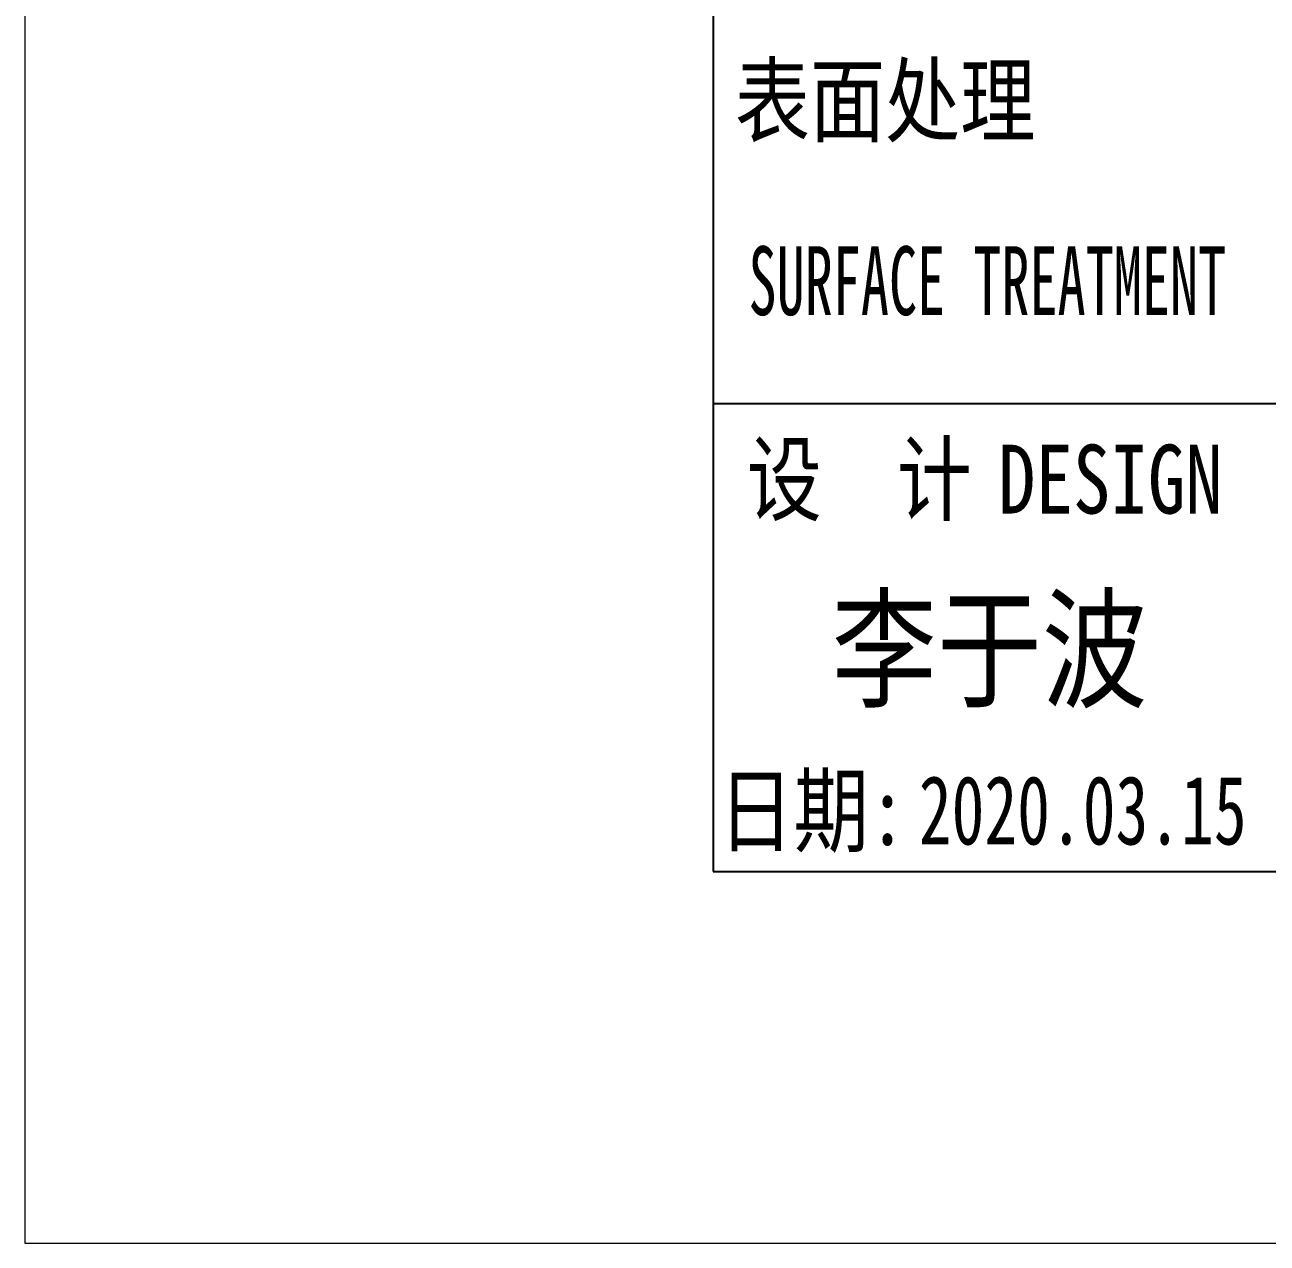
# Model space of a CAD drawing. Header units: millimetres. Extents: x 1333 to 190452, y -42879 to -5704.
# Drawn here: x 185593.4 to 185683.6, y -22831 to -22742.5 of the extents above; entities that cross this region are included whole.
import ezdxf
from ezdxf.enums import TextEntityAlignment as Align

# ---------------------------------------------------------------- set-up
doc = ezdxf.new("R2010")
doc.units = ezdxf.units.MM
doc.header["$LTSCALE"] = 0.5
doc.layers.add('图\\M+19E79\\M+195B6\\M+18E9A', color=7, linetype='Continuous')
doc.layers.add('图框', color=7, linetype='Continuous', lineweight=18)
doc.layers.add('打印-禁用', color=7, linetype='Continuous', lineweight=15, plot=False)
doc.styles.add('国标', font='simfang.ttf', dxfattribs={"width": 0.8})

# ---------------------------------------------------------------- blocks, each defined once
blk = doc.blocks.new('GZDEH零件A4图框V01版')
at = {"layer": '图\\M+19E79\\M+195B6\\M+18E9A', "linetype": 'Continuous'}
for p, q in [((25, 292), (25, 13.5)), ((25, 13.5), (205, 13.5))]:
    blk.add_line(p, q, dxfattribs=at)
at = {"layer": '图\\M+19E79\\M+195B6\\M+18E9A', "color": 9}
blk.add_line((25, 30.5), (205, 30.5), dxfattribs=at)
at = {"layer": '打印-禁用', "linetype": 'Continuous'}
for p, q in [((0, 297), (0, 0)), ((0, 0), (210, 0))]:
    blk.add_line(p, q, dxfattribs=at)
at = {"layer": '图\\M+19E79\\M+195B6\\M+18E9A', "color": 9, "style": '国标'}
for s, width, p in [('表面处理', 0.8, (25.784, 40.253)), ('SURFACE TREATMENT', 0.6, (26.278, 33.709)), (' DESIGN', 0.8, (33.978, 26.501))]:
    blk.add_text(s, height=2.5, dxfattribs=dict(at, width=width)).set_placement(p)
at = {"layer": '图\\M+19E79\\M+195B6\\M+18E9A', "color": 9, "style": '国标', "width": 0.8}
for s, p in [('设  计', (30.303, 26.501)), ('日期:', (28.597, 14.462))]:
    blk.add_text(s, height=2.5, dxfattribs=at).set_placement(p, align=Align.CENTER)
blk = doc.blocks.new('DEH A4')
at = {"layer": '图框'}
blk.add_blockref('GZDEH零件A4图框V01版', (0, 0), dxfattribs=at)

msp = doc.modelspace()

# ---------------------------------------------------------------- block references
at = {"layer": '图框', "xscale": 2, "yscale": 2, "zscale": 2}
msp.add_blockref('DEH A4', (185593.378, -22831.005), dxfattribs=at)

# ---------------------------------------------------------------- texts
at = {"layer": '图\\M+19E79\\M+195B6\\M+18E9A', "color": 3, "style": '国标'}
for s, height, width, p in [('李于波', 7, 0.8, (185651.975, -22791.372)), ('2020.03.15', 5, 0.7, (185658.305, -22802.045))]:
    msp.add_text(s, height=height, dxfattribs=dict(at, width=width)).set_placement(p)

doc.saveas('drawing.dxf')
